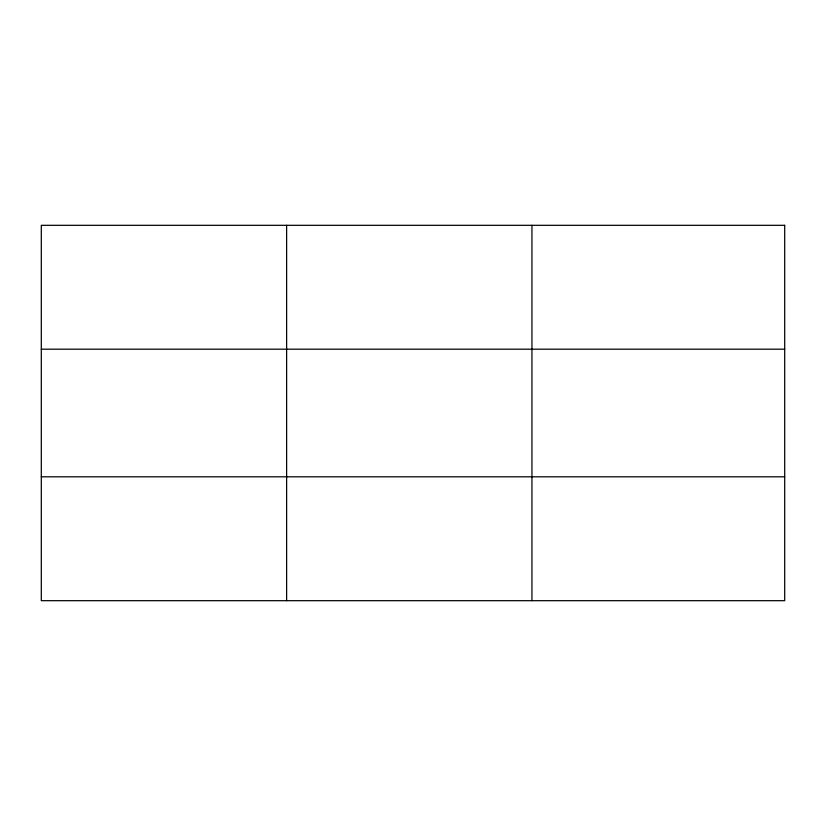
<?xml version="1.0" encoding="UTF-8"?>
<svg xmlns="http://www.w3.org/2000/svg" width="826" height="826" viewBox="0 0 826 826"><rect width="100%" height="100%" fill="white"/><g stroke="black" fill="none" stroke-linecap="round" stroke-linejoin="round"><path stroke-width="1.24" d="M531.944 225.312L531.944 600.688M41.3 349.191L784.7 349.191M41.3 476.808L784.7 476.808M286.622 225.312L286.622 600.688M784.7 225.312L784.7 600.688L41.3 600.688L41.3 225.312L784.7 225.312"/></g></svg>
